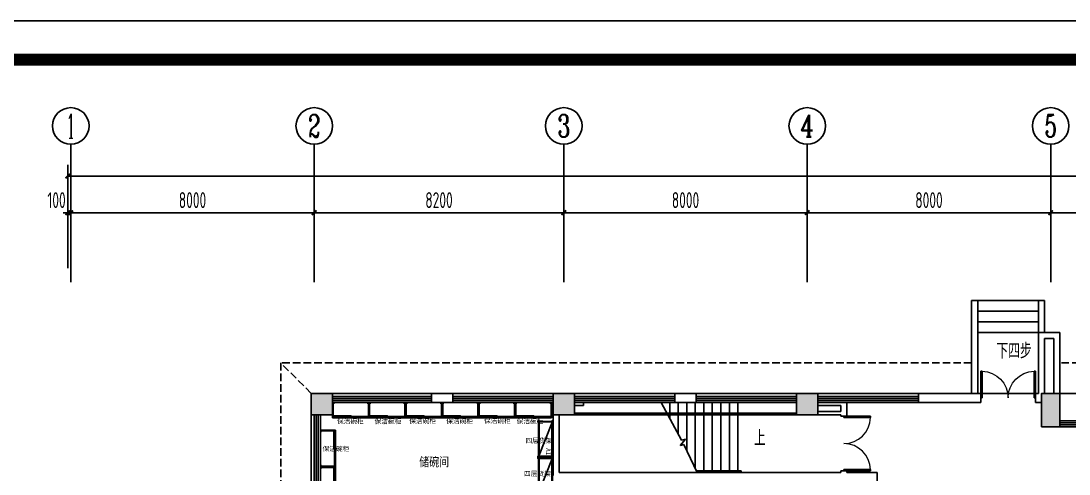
# Model space of a CAD drawing. Extents: x 1159254 to 1730927, y -477824 to -383968.
# Drawn here: x 1182131 to 1216570, y -398851 to -383968 of the extents above; entities that cross this region are included whole.
import ezdxf
from ezdxf.enums import TextEntityAlignment as Align

# ---------------------------------------------------------------- set-up
doc = ezdxf.new("R2010")
doc.units = 0
doc.header["$LTSCALE"] = 1000
doc.linetypes.add('DASH', pattern=[0.35, 0.25, -0.1])
for name, color, linetype in [('AXIS', 3, 'Continuous'), ('AXIS_TEXT', 7, 'Continuous'), ('COLUMN', 2, 'Continuous'), ('DIM_SYMB', 3, 'Continuous'), ('GROUND', 34, 'Continuous'), ('PUB_HATCH', 8, 'Continuous'), ('PUB_TEXT', 7, 'Continuous'), ('ROOM_NAME', 7, 'Continuous'), ('STAIR', 4, 'Continuous'), ('WALL', 6, 'Continuous'), ('WINDOW', 4, 'Continuous'), ('WS_厨房设备', 1, 'Continuous'), ('外框', 7, 'Continuous')]:
    doc.layers.add(name, color=color, linetype=linetype)
doc.styles.add('_TCH_AXIS', font='COMPLEX', dxfattribs={"width": 0.8, "bigfont": 'TSSDCHN'})
doc.styles.add('_TCH_DIM', font='TSSDENG', dxfattribs={"width": 0.8, "bigfont": 'TSSDCHN'})
doc.styles.add('_TCH_DIM_T3', font='TSSDENG', dxfattribs={"width": 0.64, "bigfont": 'TSSDCHN'})
doc.styles.add('COMPLEX', font='COMPLEX')
doc.styles.get("Standard").update_dxf_attribs({"font": '', "width": 0.8})
doc.styles.add('WMF-宋体1', font='')
doc.styles.add('宋体', font='', dxfattribs={"width": 0.8})
doc.styles.get('Standard').set_extended_font_data('SimSun')
doc.styles.get('WMF-宋体1').set_extended_font_data('SimSun')
doc.styles.get('宋体').set_extended_font_data('NSimSun')
doc.dimstyles.new('_TCH_ARCH&&150', dxfattribs={"dimtxt": 525, "dimasz": 150, "dimexe": 375, "dimexo": 450, "dimgap": 150, "dimtad": 1, "dimdec": 0, "dimzin": 0, "dimdsep": 46, "dimtxsty": '_TCH_DIM_T3', "dimblk": 'ARCHTICK', "dimcen": 0.09, "dimclrt": 7, "dimazin": 2, "dimtfac": 1, "dimtdec": 0, "dimtix": 1, "dimtmove": 2, "dimatfit": 3, "dimfxl": 0, "dimtolj": 1, "dimtzin": 0, "dimarcsym": 0})

# ---------------------------------------------------------------- blocks, each defined once
blk = doc.blocks.new('Custom_44')
at = {"linetype": 'Continuous'}
for p, q in [((0, 0), (0, 500)), ((0, 500), (1200, 500)), ((1200, 500), (1200, 0)), ((1200, 0), (0, 0))]:
    blk.add_line(p, q, dxfattribs=at)
at = {"color": 252}
for p, q in [((0, 480), (40, 480)), ((0, 480), (1200, 480)), ((40, 440), (0, 440)), ((20, 40), (20, 440)), ((40, 480), (40, 440)), ((40, 478), (610, 478)), ((40, 478), (40, 460)), ((610, 460), (40, 460)), ((590, 440), (590, 458)), ((590, 458), (1160, 458)), ((1160, 440), (590, 440)), ((610, 478), (610, 460)), ((1160, 440), (1160, 480)), ((1200, 440), (1160, 440)), ((1180, 40), (1180, 440)), ((0, 40), (40, 40)), ((40, 0), (0, 0)), ((40, 40), (40, 0)), ((40, 20), (40, 38)), ((1160, 0), (1160, 40)), ((1160, 40), (1200, 40)), ((1160, 18), (1160, 0)), ((1200, 0), (1160, 0))]:
    blk.add_line(p, q, dxfattribs=at)
at = {"color": 2, "linetype": 'Continuous'}
blk.add_line((600, 500), (600, 430), dxfattribs=at)
at = {"color": 252, "linetype": 'Continuous'}
blk.add_line((1160, 458), (1160, 440), dxfattribs=at)
blk = doc.blocks.new('Custom_68')
for p, q in [((20, 20), (20, 480)), ((20, 480), (1180, 480)), ((1180, 480), (1180, 20)), ((1180, 20), (20, 20))]:
    blk.add_line(p, q)
at = {"color": 252, "linetype": 'Continuous', "ltscale": 3}
blk.add_line((20, 480), (1180, 20), dxfattribs=at)
at = {"color": 252}
for p, q in [((40, 40), (40, 460)), ((40, 40), (40, 460)), ((40, 460), (1160, 460)), ((1160, 460), (1160, 40)), ((1160, 40), (40, 40))]:
    blk.add_line(p, q, dxfattribs=at)
for points in [[(40, 480), (40, 500), (0, 500), (0, 460), (20, 460)], [(1160, 480), (1160, 500), (1200, 500), (1200, 460), (1180, 460)], [(40, 20), (40, 0), (0, 0), (0, 40), (20, 40)], [(1160, 20), (1160, 0), (1200, 0), (1200, 40), (1180, 40)]]:
    blk.add_lwpolyline(points, dxfattribs=at)
blk.add_text('IV', height=150).set_placement((66, 80))
blk = doc.blocks.new('_ArchTick')
at = {"color": 0, "linetype": 'ByBlock', "const_width": 0.4}
blk.add_lwpolyline([(-0.5, -0.5), (0.5, 0.5)], dxfattribs=at)
blk = doc.blocks.new('*D196')
at = {"layer": 'AXIS', "color": 0, "lineweight": -2, "transparency": 16777216}
for p, q in [((1183668, -392093), (1183668, -389890)), ((1183768, -392093), (1183768, -389890)), ((1183668, -390265), (1183518, -390265)), ((1183668, -390265), (1183768, -390265)), ((1183768, -390265), (1183918, -390265))]:
    blk.add_line(p, q, dxfattribs=at)
at = {"layer": 'Defpoints', "color": 0, "transparency": 16777216}
for p in [(1183768, -390265), (1183668, -392543), (1183768, -392543)]:
    blk.add_point(p, dxfattribs=at)
at = {"layer": 'AXIS', "color": 0, "lineweight": -2, "transparency": 16777216, "xscale": 150, "yscale": 150, "zscale": 150}
blk.add_blockref('_ArchTick', (1183668, -390265), dxfattribs=at)
at = {"layer": 'AXIS', "color": 0, "lineweight": -2, "transparency": 16777216, "xscale": 150, "yscale": 150, "zscale": 150, "rotation": 180}
blk.add_blockref('_ArchTick', (1183768, -390265), dxfattribs=at)
at = {"layer": 'AXIS', "color": 7, "transparency": 16777216, "insert": (1183301, -389853), "char_height": 525, "attachment_point": 5, "style": '_TCH_DIM_T3'}
blk.add_mtext('\\A1;100', dxfattribs=at)
blk = doc.blocks.new('*D197')
at = {"layer": 'AXIS', "color": 0, "lineweight": -2, "transparency": 16777216}
for p, q in [((1183768, -392093), (1183768, -389890)), ((1191768, -392093), (1191768, -389890)), ((1183768, -390265), (1191768, -390265))]:
    blk.add_line(p, q, dxfattribs=at)
at = {"layer": 'Defpoints', "color": 0, "transparency": 16777216}
for p in [(1191768, -390265), (1183768, -392543), (1191768, -392543)]:
    blk.add_point(p, dxfattribs=at)
at = {"layer": 'AXIS', "color": 0, "lineweight": -2, "transparency": 16777216, "xscale": 150, "yscale": 150, "zscale": 150, "rotation": 180}
blk.add_blockref('_ArchTick', (1183768, -390265), dxfattribs=at)
at = {"layer": 'AXIS', "color": 0, "lineweight": -2, "transparency": 16777216, "xscale": 150, "yscale": 150, "zscale": 150}
blk.add_blockref('_ArchTick', (1191768, -390265), dxfattribs=at)
at = {"layer": 'AXIS', "color": 7, "transparency": 16777216, "insert": (1187768, -389853), "char_height": 525, "attachment_point": 5, "style": '_TCH_DIM_T3'}
blk.add_mtext('\\A1;8000', dxfattribs=at)
blk = doc.blocks.new('*D198')
at = {"layer": 'AXIS', "color": 0, "lineweight": -2, "transparency": 16777216}
for p, q in [((1191768, -392093), (1191768, -389890)), ((1199968, -392093), (1199968, -389890)), ((1191768, -390265), (1199968, -390265))]:
    blk.add_line(p, q, dxfattribs=at)
at = {"layer": 'Defpoints', "color": 0, "transparency": 16777216}
for p in [(1199968, -390265), (1191768, -392543), (1199968, -392543)]:
    blk.add_point(p, dxfattribs=at)
at = {"layer": 'AXIS', "color": 0, "lineweight": -2, "transparency": 16777216, "xscale": 150, "yscale": 150, "zscale": 150, "rotation": 180}
blk.add_blockref('_ArchTick', (1191768, -390265), dxfattribs=at)
at = {"layer": 'AXIS', "color": 0, "lineweight": -2, "transparency": 16777216, "xscale": 150, "yscale": 150, "zscale": 150}
blk.add_blockref('_ArchTick', (1199968, -390265), dxfattribs=at)
at = {"layer": 'AXIS', "color": 7, "transparency": 16777216, "insert": (1195868, -389853), "char_height": 525, "attachment_point": 5, "style": '_TCH_DIM_T3'}
blk.add_mtext('\\A1;8200', dxfattribs=at)
blk = doc.blocks.new('*D199')
at = {"layer": 'AXIS', "color": 0, "lineweight": -2, "transparency": 16777216}
for p, q in [((1199968, -392093), (1199968, -389890)), ((1207968, -392093), (1207968, -389890)), ((1199968, -390265), (1207968, -390265))]:
    blk.add_line(p, q, dxfattribs=at)
at = {"layer": 'Defpoints', "color": 0, "transparency": 16777216}
for p in [(1207968, -390265), (1199968, -392543), (1207968, -392543)]:
    blk.add_point(p, dxfattribs=at)
at = {"layer": 'AXIS', "color": 0, "lineweight": -2, "transparency": 16777216, "xscale": 150, "yscale": 150, "zscale": 150, "rotation": 180}
blk.add_blockref('_ArchTick', (1199968, -390265), dxfattribs=at)
at = {"layer": 'AXIS', "color": 0, "lineweight": -2, "transparency": 16777216, "xscale": 150, "yscale": 150, "zscale": 150}
blk.add_blockref('_ArchTick', (1207968, -390265), dxfattribs=at)
at = {"layer": 'AXIS', "color": 7, "transparency": 16777216, "insert": (1203968, -389853), "char_height": 525, "attachment_point": 5, "style": '_TCH_DIM_T3'}
blk.add_mtext('\\A1;8000', dxfattribs=at)
blk = doc.blocks.new('*D200')
at = {"layer": 'AXIS', "color": 0, "lineweight": -2, "transparency": 16777216}
for p, q in [((1207968, -392093), (1207968, -389890)), ((1215968, -392093), (1215968, -389890)), ((1207968, -390265), (1215968, -390265))]:
    blk.add_line(p, q, dxfattribs=at)
at = {"layer": 'Defpoints', "color": 0, "transparency": 16777216}
for p in [(1215968, -390265), (1207968, -392543), (1215968, -392543)]:
    blk.add_point(p, dxfattribs=at)
at = {"layer": 'AXIS', "color": 0, "lineweight": -2, "transparency": 16777216, "xscale": 150, "yscale": 150, "zscale": 150, "rotation": 180}
blk.add_blockref('_ArchTick', (1207968, -390265), dxfattribs=at)
at = {"layer": 'AXIS', "color": 0, "lineweight": -2, "transparency": 16777216, "xscale": 150, "yscale": 150, "zscale": 150}
blk.add_blockref('_ArchTick', (1215968, -390265), dxfattribs=at)
at = {"layer": 'AXIS', "color": 7, "transparency": 16777216, "insert": (1211968, -389853), "char_height": 525, "attachment_point": 5, "style": '_TCH_DIM_T3'}
blk.add_mtext('\\A1;8000', dxfattribs=at)
blk = doc.blocks.new('*D201')
at = {"layer": 'AXIS', "color": 0, "lineweight": -2, "transparency": 16777216}
for p, q in [((1215968, -392093), (1215968, -389890)), ((1223968, -392093), (1223968, -389890)), ((1215968, -390265), (1223968, -390265))]:
    blk.add_line(p, q, dxfattribs=at)
at = {"layer": 'Defpoints', "color": 0, "transparency": 16777216}
for p in [(1223968, -390265), (1215968, -392543), (1223968, -392543)]:
    blk.add_point(p, dxfattribs=at)
at = {"layer": 'AXIS', "color": 0, "lineweight": -2, "transparency": 16777216, "xscale": 150, "yscale": 150, "zscale": 150, "rotation": 180}
blk.add_blockref('_ArchTick', (1215968, -390265), dxfattribs=at)
at = {"layer": 'AXIS', "color": 0, "lineweight": -2, "transparency": 16777216, "xscale": 150, "yscale": 150, "zscale": 150}
blk.add_blockref('_ArchTick', (1223968, -390265), dxfattribs=at)
at = {"layer": 'AXIS', "color": 7, "transparency": 16777216, "insert": (1219968, -389853), "char_height": 525, "attachment_point": 5, "style": '_TCH_DIM_T3'}
blk.add_mtext('\\A1;8000', dxfattribs=at)
blk = doc.blocks.new('*D207')
at = {"layer": 'AXIS', "color": 0, "lineweight": -2, "transparency": 16777216}
for p, q in [((1183668, -392093), (1183668, -388690)), ((1263968, -392093), (1263968, -388690)), ((1183668, -389065), (1263968, -389065))]:
    blk.add_line(p, q, dxfattribs=at)
at = {"layer": 'Defpoints', "color": 0, "transparency": 16777216}
for p in [(1263968, -389065), (1183668, -392543), (1263968, -392543)]:
    blk.add_point(p, dxfattribs=at)
at = {"layer": 'AXIS', "color": 0, "lineweight": -2, "transparency": 16777216, "xscale": 150, "yscale": 150, "zscale": 150, "rotation": 180}
blk.add_blockref('_ArchTick', (1183668, -389065), dxfattribs=at)
at = {"layer": 'AXIS', "color": 0, "lineweight": -2, "transparency": 16777216, "xscale": 150, "yscale": 150, "zscale": 150}
blk.add_blockref('_ArchTick', (1263968, -389065), dxfattribs=at)
at = {"layer": 'AXIS', "color": 7, "transparency": 16777216, "insert": (1223818, -388653), "char_height": 525, "attachment_point": 5, "style": '_TCH_DIM_T3'}
blk.add_mtext('\\A1;80300', dxfattribs=at)
blk = doc.blocks.new('_FZH')
blk.add_lwpolyline([(-0.5, -0.5), (0.5, -0.5), (0.5, 0.5), (-0.5, 0.5)], close=True)
at = {"layer": 'PUB_HATCH'}
blk.add_solid([(-0.5, -0.5), (0.5, -0.5), (-0.5, 0.5), (0.5, 0.5)], dxfattribs=at)
blk = doc.blocks.new('$DorLib2D$00000002')
for p, q in [((-0.5, 0), (-0.5, 0.4875)), ((-0.475, 0.4875), (-0.5, 0.4875)), ((-0.475, 0), (-0.475, 0.4875)), ((0.475, 0), (0.475, 0.4875)), ((0.475, 0.4875), (0.5, 0.4875)), ((0.5, 0), (0.5, 0.4875)), ((-0.5, 0), (-0.475, 0)), ((0.5, 0), (0.475, 0))]:
    blk.add_line(p, q)
at = {"lineweight": 13}
for centre, start, end in [((-0.4875, 0), 0, 88.53072), ((0.4875, 0), 91.46928, 180)]:
    blk.add_arc(centre, 0.4875, start, end, dxfattribs=at)
blk = doc.blocks.new('$WINLIB2D$00000001')
at = {"color": 0}
for points in [[(-0.5, 0.5), (-0.5, -0.5)], [(-0.5, 0.5), (0.5, 0.5)], [(0.5, -0.5), (0.5, 0.5)], [(0.5, 0.1667), (-0.5, 0.1667)], [(0.5, -0.1667), (-0.5, -0.1667)], [(-0.5, -0.5), (0.5, -0.5)]]:
    blk.add_lwpolyline(points, dxfattribs=at)
blk = doc.blocks.new('_AXISO')
blk.add_circle((0, 0), 0.5)
at = {"layer": 'AXIS_TEXT', "style": 'COMPLEX', "width": 1.041667}
blk.add_attdef('A', text='', height=0.56, dxfattribs=at).set_placement((-0.25, -0.28), (0.25, -0.28), align=Align.FIT)
blk = doc.blocks.new('$TCHSYS$WIN2D')
for p, q in [((-0.5, 0.5), (0.5, 0.5)), ((-0.5, 0.5), (-0.5, -0.5)), ((0.5, 0.5), (0.5, -0.5)), ((0.5, 0.1667), (-0.5, 0.1667)), ((0.5, -0.1667), (-0.5, -0.1667)), ((-0.5, -0.5), (0.5, -0.5))]:
    blk.add_line(p, q)

msp = doc.modelspace()

# ---------------------------------------------------------------- linework, layer by layer
for p, q in [((1192368.5, -396200.6), (1211618.5, -396200.6)), ((1191668.5, -416350.6), (1191668.5, -396900.6))]:
    msp.add_line(p, q)
at = {"layer": 'AXIS'}
for p, q in [((1183768.5, -392542.6), (1183768.5, -388015)), ((1191768.5, -392542.6), (1191768.5, -388015)), ((1199968.5, -392542.6), (1199968.5, -388015)), ((1207968.5, -392542.6), (1207968.5, -388015)), ((1215968.5, -392542.6), (1215968.5, -388015))]:
    msp.add_line(p, q, dxfattribs=at)
at = {"layer": 'COLUMN'}
for p, q in [((1196318.5, -396200.6), (1195618.5, -396200.6)), ((1195618.5, -396200.6), (1195618.5, -396300.6)), ((1196318.5, -396300.6), (1196318.5, -396200.6)), ((1204318.5, -396200.6), (1203618.5, -396200.6)), ((1203618.5, -396200.6), (1203618.5, -396300.6)), ((1204318.5, -396300.6), (1204318.5, -396200.6)), ((1213668.5, -396200.6), (1211618.5, -396200.6)), ((1211618.5, -396200.6), (1211618.5, -396300.6)), ((1195618.5, -396500.6), (1196318.5, -396500.6)), ((1203618.5, -396500.6), (1204318.5, -396500.6)), ((1211618.5, -396500.6), (1213668.5, -396500.6))]:
    msp.add_line(p, q, dxfattribs=at)
at = {"layer": 'DIM_SYMB'}
for points in [[(1214603.1, -394375.7, 0, 0, 0), (1214603.1, -393649.2, 120, 0, 0), (1214603.1, -393199.2, 0, 0, 0)], [(1206061, -397658.6, 0, 0, 0), (1204691, -397658.6, 120, 0, 0), (1204241, -397658.6, 0, 0, 0)]]:
    msp.add_lwpolyline(points, format="xyseb", dxfattribs=at)
at = {"layer": 'GROUND', "linetype": 'DASH'}
msp.add_line((1191668.5, -396200.6), (1190668.5, -395200.6), dxfattribs=at)
for points in [[(1213368.5, -395200.6), (1190668.5, -395200.6), (1190668.5, -419897.8), (1192668.5, -420396.4), (1192668.5, -426200.6)], [(1231618.5, -395200.6), (1216268.5, -395200.6)]]:
    msp.add_lwpolyline(points, dxfattribs=at)
at = {"layer": 'STAIR'}
for p, q in [((1213368.5, -393150.6), (1213368.5, -396200.6)), ((1215768.5, -393150.6), (1213368.5, -393150.6)), ((1213568.5, -393150.6), (1213568.5, -396200.6)), ((1215568.5, -393150.6), (1215568.5, -394200.6)), ((1215768.5, -393150.6), (1215768.5, -394200.6)), ((1215568.5, -393500.6), (1213568.5, -393500.6)), ((1215568.5, -393850.6), (1213568.5, -393850.6)), ((1215568.5, -394200.6), (1213568.5, -394200.6)), ((1203168, -396500.6), (1203835.3, -397739.1)), ((1203448.5, -397021.2), (1203448.5, -396500.6)), ((1203728.5, -397540.8), (1203728.5, -396500.6)), ((1204008.5, -398060.4), (1204008.5, -396500.6)), ((1204288.5, -398665.4), (1204288.5, -396500.6)), ((1204568.5, -398740.6), (1204568.5, -396500.6)), ((1204848.5, -398740.6), (1204848.5, -396500.6)), ((1205128.5, -398740.6), (1205128.5, -396500.6)), ((1205408.5, -398740.6), (1205408.5, -396500.6)), ((1205688.5, -398740.6), (1205688.5, -396500.6)), ((1207618.5, -396850.6), (1200318.5, -396850.6)), ((1207618.5, -396900.6), (1200318.5, -396900.6)), ((1203966.7, -397708), (1203787.8, -397908.9)), ((1203835.3, -397739.1), (1203966.7, -397708)), ((1203787.8, -397908.9), (1203911.1, -397879.7)), ((1203911.1, -397879.7), (1204353.5, -398800.6)), ((1205798.5, -398740.6), (1204324.6, -398740.6)), ((1205688.5, -398800.6), (1204353.5, -398800.6)), ((1205798.5, -398800.6), (1204353.5, -398800.6)), ((1205798.5, -398800.6), (1205798.5, -398740.6))]:
    msp.add_line(p, q, dxfattribs=at)
at = {"layer": 'STAIR', "ltscale": 3}
msp.add_line((1216218.5, -396200.6), (1231618.5, -396200.6), dxfattribs=at)
at = {"layer": 'WALL'}
for p, q in [((1215568.5, -394200.6), (1216268.5, -394200.6)), ((1215568.5, -394200.6), (1215568.5, -396200.6)), ((1216268.5, -394200.6), (1216268.5, -396200.6)), ((1215768.5, -394400.6), (1216068.5, -394400.6)), ((1215768.5, -394400.6), (1215768.5, -396200.6)), ((1216068.5, -394400.6), (1216068.5, -396200.6)), ((1213668.5, -396500.6), (1213668.5, -396200.6)), ((1215568.5, -396200.6), (1215468.5, -396200.6)), ((1215468.5, -396200.6), (1215468.5, -396500.6)), ((1200318.5, -396500.6), (1200618.5, -396500.6)), ((1200318.5, -396600.6), (1200618.5, -396600.6)), ((1200618.5, -396500.6), (1200618.5, -396600.6)), ((1208318.5, -396500.6), (1209068.5, -396500.6)), ((1208318.5, -396600.6), (1209068.5, -396600.6)), ((1209068.5, -396500.6), (1209068.5, -396500.6)), ((1209068.5, -396500.6), (1209268.5, -396500.6)), ((1209068.5, -396800.6), (1209068.5, -396600.6)), ((1209268.5, -396600.6), (1209268.5, -396500.6)), ((1209268.5, -396889.4), (1209268.5, -396600.6)), ((1215468.5, -396500.6), (1215668.5, -396500.6)), ((1199618.5, -398900.6), (1199618.5, -396900.7)), ((1199818.5, -398800.6), (1199818.5, -396900.7)), ((1208318.5, -396800.6), (1209068.5, -396800.6)), ((1208318.5, -396900.6), (1209068.5, -396900.6)), ((1209068.5, -396900.6), (1209068.5, -396950.6)), ((1209068.5, -396950.6), (1209268.5, -396950.6)), ((1209268.5, -396950.6), (1209268.5, -396889.4)), ((1208168.5, -398800.6), (1199818.5, -398800.6)), ((1209068.5, -398800.6), (1208168.5, -398800.6)), ((1209268.5, -398750.6), (1209068.5, -398750.6)), ((1209068.5, -398750.6), (1209068.5, -398800.6)), ((1209268.5, -398800.6), (1209268.5, -398750.6)), ((1210268.5, -398800.6), (1209268.5, -398800.6)), ((1210268.5, -400200.6), (1210268.5, -398800.6))]:
    msp.add_line(p, q, dxfattribs=at)
at = {"layer": 'WINDOW'}
msp.add_line((1215468.5, -396200.6), (1213668.5, -396200.6), dxfattribs=at)
at = {"layer": '外框', "lineweight": -2}
msp.add_line((1161444.6, -383967.5), (1295382, -383967.5), dxfattribs=at)
at = {"layer": '外框', "lineweight": -2, "const_width": 391.5}
msp.add_lwpolyline([(1166648.3, -476589.1), (1289979.3, -476589.1, 0.4142136), (1293894.6, -472673.8), (1293894.6, -389151, 0.4142136), (1289979.3, -385235.8), (1166648.3, -385235.8, 0.4142136), (1162733, -389151), (1162733, -472673.8, 0.4142136)], format="xyb", close=True, dxfattribs=at)

# ---------------------------------------------------------------- block references
at = {"layer": 'AXIS'}
ref = msp.add_blockref('_AXISO', (1183768.5, -387415), dxfattribs=dict(at, xscale=1200, yscale=1200, zscale=1200))
ref.add_attrib('A', '1', dxfattribs={"layer": 'AXIS_TEXT', "height": 794.6, "style": '_TCH_AXIS'}).set_placement((1183632.3, -387812.3), (1183904.7, -387812.3), align=Align.FIT)
ref = msp.add_blockref('_AXISO', (1191768.5, -387415), dxfattribs=dict(at, xscale=1200, yscale=1200, zscale=1200))
ref.add_attrib('A', '2', dxfattribs={"layer": 'AXIS_TEXT', "height": 741.2, "style": '_TCH_AXIS'}).set_placement((1191570.8, -387785.6), (1191966.1, -387785.6), align=Align.FIT)
ref = msp.add_blockref('_AXISO', (1199968.5, -387415), dxfattribs=dict(at, xscale=1200, yscale=1200, zscale=1200))
ref.add_attrib('A', '3', dxfattribs={"layer": 'AXIS_TEXT', "height": 741.2, "style": '_TCH_AXIS'}).set_placement((1199770.8, -387785.6), (1200166.1, -387785.6), align=Align.FIT)
ref = msp.add_blockref('_AXISO', (1207968.5, -387415), dxfattribs=dict(at, xscale=1200, yscale=1200, zscale=1200))
ref.add_attrib('A', '4', dxfattribs={"layer": 'AXIS_TEXT', "height": 717.3, "style": '_TCH_AXIS'}).set_placement((1207749.9, -387773.7), (1208187.1, -387773.7), align=Align.FIT)
ref = msp.add_blockref('_AXISO', (1215968.5, -387415), dxfattribs=dict(at, xscale=1200, yscale=1200, zscale=1200))
ref.add_attrib('A', '5', dxfattribs={"layer": 'AXIS_TEXT', "height": 741.2, "style": '_TCH_AXIS'}).set_placement((1215770.8, -387785.6), (1216166.1, -387785.6), align=Align.FIT)
at = {"layer": 'COLUMN', "xscale": 700, "yscale": 700, "zscale": 700}
for p in [(1192018.5, -396550.6), (1207968.5, -396550.6)]:
    msp.add_blockref('_FZH', p, dxfattribs=at)
at = {"layer": 'COLUMN'}
for p, xscale, yscale, zscale, rotation in [((1199968.5, -396550.7), 700.0000002542511, 700.0761711492669, 700.0761711492669, 2.286893694486133e-10), ((1215968.5, -396750.6), 600.0000000060536, 1099.99999999837, 1099.99999999837, 2.001031983381984e-10)]:
    msp.add_blockref('_FZH', p, dxfattribs=dict(at, xscale=xscale, yscale=yscale, zscale=zscale, rotation=rotation))
at = {"layer": 'WINDOW'}
for name, p, xscale, yscale, zscale, rotation in [('$DorLib2D$00000002', (1214568.5, -396350.6), 1800, -1800, 1800, 180.000000000005), ('$TCHSYS$WIN2D', (1193993.5, -396400.6), 3250, 200, 3250, 180), ('$TCHSYS$WIN2D', (1197968.5, -396400.6), 3300, 200, 3300, 180), ('$TCHSYS$WIN2D', (1201968.5, -396400.6), -3300, 200, -3300, 180), ('$TCHSYS$WIN2D', (1205968.5, -396400.6), 3300, 200, 3300, 180), ('$TCHSYS$WIN2D', (1209968.5, -396400.6), 3300, 200, 3300, 180), ('$TCHSYS$WIN2D', (1191868.5, -398800.6), 3800, -200, 3800, 90), ('$DorLib2D$00000002', (1209168.5, -397850.6), -1800, -1800, -1800, 90)]:
    msp.add_blockref(name, p, dxfattribs=dict(at, xscale=xscale, yscale=yscale, zscale=zscale, rotation=rotation))
at = {"layer": 'WINDOW', "xscale": 7350, "yscale": -200, "zscale": 7350}
msp.add_blockref('$WINLIB2D$00000001', (1219943.5, -397200.6), dxfattribs=at)
at = {"layer": 'WS_厨房设备'}
for name, p, rotation in [('Custom_44', (1193568.5, -396500.6), 180), ('Custom_44', (1194768.5, -396500.6), 180), ('Custom_44', (1195968.5, -396500.6), 180), ('Custom_44', (1197168.5, -396500.6), 180), ('Custom_44', (1198368.5, -396500.6), 180), ('Custom_44', (1199568.5, -396500.6), 180), ('Custom_68', (1199618.5, -398300.6), 90), ('Custom_68', (1199618.5, -399500.6), 90)]:
    msp.add_blockref(name, p, dxfattribs=dict(at, rotation=rotation))
at = {"layer": 'WS_厨房设备', "xscale": -1, "rotation": 270}
for p in [(1191968.5, -398614.9), (1191968.5, -399814.9)]:
    msp.add_blockref('Custom_44', p, dxfattribs=at)

# ---------------------------------------------------------------- texts
at = {"color": 7, "lineweight": 0, "style": 'WMF-宋体1'}
for s, p in [('保洁碗柜', (1192515.6, -397193.5)), ('保洁碗柜', (1193751, -397196.8)), ('保洁碗柜', (1194890, -397187.2)), ('保洁碗柜', (1196108.4, -397187.2)), ('保洁碗柜', (1197345.4, -397180.5)), ('保洁碗柜', (1198418.7, -397194)), ('四层货架', (1198709.3, -397831.7)), ('保洁碗柜', (1192039.6, -398099.1)), ('四层货架', (1198662.4, -398919.4))]:
    msp.add_text(s, height=157.34, dxfattribs=at).set_placement(p)
at = {"layer": 'PUB_TEXT', "style": '_TCH_DIM', "width": 0.8}
for s, height, p in [('下四步', 506.38, (1214187.5, -395058.2)), ('上', 506.4, (1206218.5, -397921.1))]:
    msp.add_text(s, height=height, dxfattribs=at).set_placement(p)
at = {"layer": 'ROOM_NAME', "style": '宋体', "width": 0.8}
msp.add_text('储碗间', height=300, dxfattribs=at).set_placement((1195216.9, -398598.3))

# ---------------------------------------------------------------- dimensions: what is measured, and where the dimension line sits
at = {"layer": 'AXIS'}
for p1, p2, distance, picture, middle in [((1183668.5, -392542.6), (1263968.5, -392542.6), 3477.6, '*D207', (1223818.5, -388652.5)), ((1183768.5, -392542.6), (1191768.5, -392542.6), 2277.6, '*D197', (1187768.5, -389852.5)), ((1191768.5, -392542.6), (1199968.5, -392542.6), 2277.6, '*D198', (1195868.5, -389852.5)), ((1199968.5, -392542.6), (1207968.5, -392542.6), 2277.6, '*D199', (1203968.5, -389852.5)), ((1207968.5, -392542.6), (1215968.5, -392542.6), 2277.6, '*D200', (1211968.5, -389852.5)), ((1215968.5, -392542.6), (1223968.5, -392542.6), 2277.6, '*D201', (1219968.5, -389852.5))]:
    dim = msp.add_aligned_dim(p1=p1, p2=p2, distance=distance, dimstyle='_TCH_ARCH&&150', dxfattribs=at)
    dim.commit()
    dim.dimension.update_dxf_attribs({"geometry": picture, "text_midpoint": middle})
dim = msp.add_linear_dim(base=(1183768.5, -390265), p1=(1183668.5, -392542.6), p2=(1183768.5, -392542.6), angle=360, dimstyle='_TCH_ARCH&&150', dxfattribs=at)
dim.commit()
dim.dimension.update_dxf_attribs({"geometry": '*D196', "text_midpoint": (1183300.7, -389852.5), "dimtype": 129})

doc.saveas('drawing.dxf')
